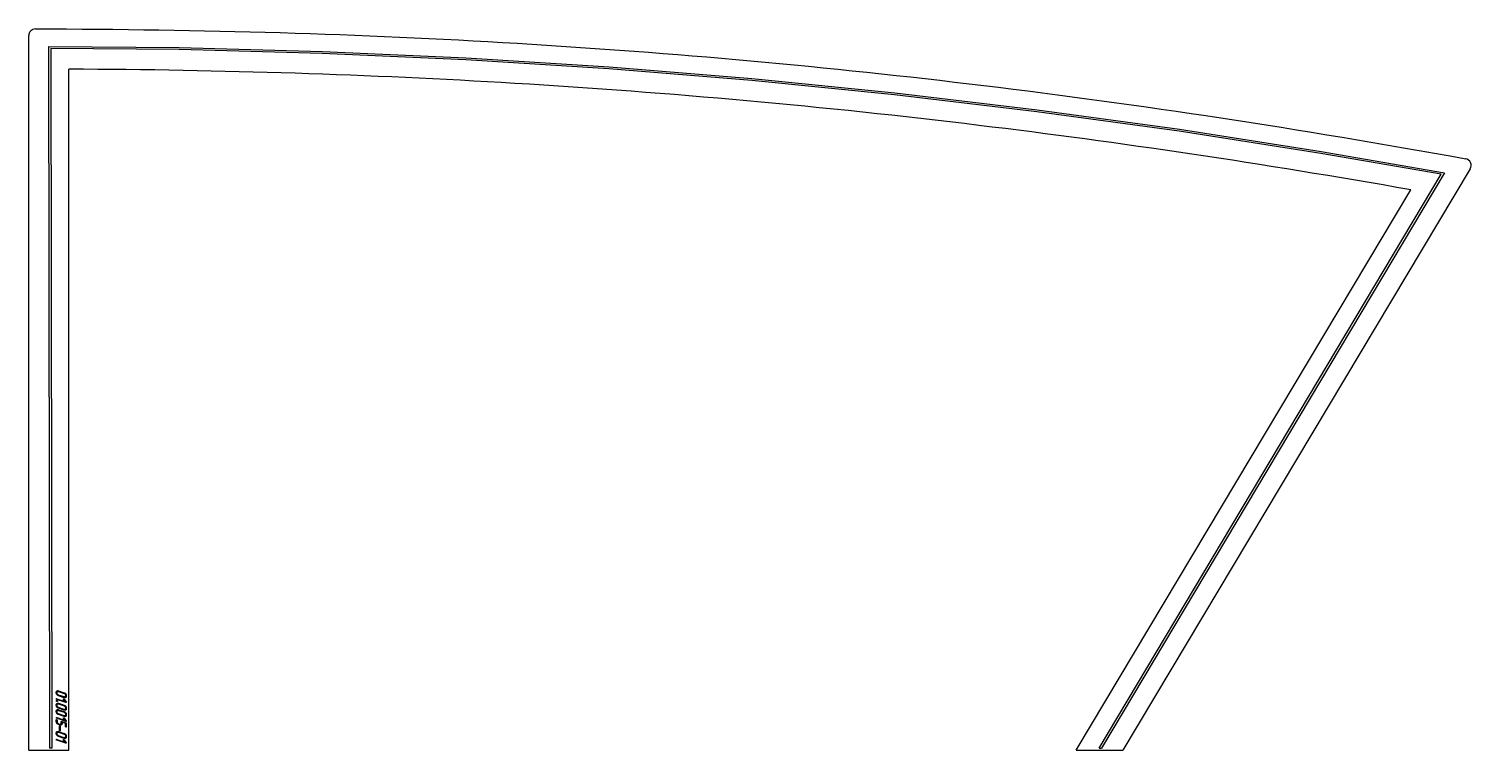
# Model space of a CAD drawing. Header units: millimetres. Extents: x 393 to 2548, y 231 to 1308.
import ezdxf

# ---------------------------------------------------------------- set-up
doc = ezdxf.new("R2010")
doc.units = ezdxf.units.MM
doc.linetypes.add('K5LT_BASIC', pattern=[0])
doc.layers.add('Engraving', color=7, linetype='Continuous')

msp = doc.modelspace()

# ---------------------------------------------------------------- linework, layer by layer
at = {"color": 150, "linetype": 'K5LT_BASIC', "lineweight": 25, "true_color": 0x0080ff}
for p, q in [((393.3, 230.7), (393.3, 1297.5)), ((453.3, 230.7), (453.3, 1247.4)), ((2324.1, 1124.7), (2324.1, 1124.7)), ((2324.1, 1124.7), (2324.3, 1124.6)), ((2546.9, 1098.6), (2028.1, 230.7)), ((1958.2, 230.7), (2458.2, 1067.3)), ((393.3, 230.7), (424.8, 230.7)), ((424.8, 230.7), (427.8, 230.7)), ((427.8, 230.7), (453.3, 230.7)), ((1958.2, 230.7), (1990.7, 230.7)), ((1990.7, 230.7), (1994.1, 230.7)), ((1994.1, 230.7), (2028.1, 230.7))]:
    msp.add_line(p, q, dxfattribs=at)
for centre, start, end in [((403.3, 1297.5), 89.9451, 180), ((2538.3, 1103.8), 329.1319, 79.7225)]:
    msp.add_arc(centre, 10, start, end, dxfattribs=at)
msp.add_open_spline([(403.3, 1307.5), (651.9, 1307.3), (1126.7, 1292.7), (1816.3, 1230.6), (2291.4, 1158.7), (2540.1, 1113.6)], degree=3, dxfattribs=at)
msp.add_open_spline([(2458.2, 1067.3), (2236.3, 1106.3), (1787.1, 1173), (1138.6, 1231.4), (682.7, 1246.3), (453.3, 1247.4)], degree=3, knots=[0, 0, 0, 0, 0.956007, 2.013767, 3, 3, 3, 3], dxfattribs=at)
at = {"layer": 'Engraving', "color": 150, "linetype": 'K5LT_BASIC', "lineweight": 25, "true_color": 0x0080ff}
for p, q in [((424.8, 233.7), (423.2, 1281.4)), ((423.2, 1281.4), (617.8, 1279.6)), ((617.8, 1276.6), (426.2, 1278.4)), ((426.2, 1278.4), (427.8, 233.7)), ((617.8, 1279.6), (831.9, 1273.9)), ((831.8, 1270.9), (617.8, 1276.6)), ((831.9, 1273.9), (1046.3, 1264.4)), ((1046.1, 1261.4), (831.8, 1270.9)), ((1260, 1248), (1046.1, 1261.4)), ((1046.3, 1264.4), (1260.2, 1251)), ((1260.2, 1251), (1473.7, 1233.6)), ((1473.4, 1230.6), (1260, 1248)), ((1686.7, 1209.3), (1473.4, 1230.6)), ((1473.7, 1233.6), (1687, 1212.2)), ((1899.5, 1183.9), (1686.7, 1209.3)), ((1687, 1212.2), (1899.9, 1186.9)), ((1899.9, 1186.9), (2112.3, 1157.6)), ((2111.8, 1154.7), (1899.5, 1183.9)), ((2323.8, 1121.7), (2111.8, 1154.7)), ((2112.3, 1157.6), (2112.5, 1157.6)), ((2112.5, 1157.6), (2112.5, 1157.6)), ((2112.5, 1157.6), (2324.1, 1124.7)), ((2503.6, 1090.6), (2323.8, 1121.7)), ((2324.3, 1124.6), (2508.4, 1092.8)), ((1992.4, 233.7), (2503.6, 1090.6)), ((2508.4, 1092.8), (1995.9, 233.7)), ((434.4, 316.2), (434.4, 317.2)), ((435, 307.5), (447.5, 303.3)), ((448.7, 301.8), (435, 306.5)), ((435.5, 315.8), (435.5, 316.9)), ((437.6, 319.3), (446.1, 316.4)), ((437.6, 318.3), (446.1, 315.4)), ((446.1, 310.1), (437.6, 313)), ((446.1, 309), (437.6, 311.9)), ((447.5, 303.3), (445.2, 306.3)), ((445.9, 306.8), (449.1, 302.6)), ((448.2, 312.5), (448.2, 311.5)), ((449.3, 312.2), (449.3, 311.1)), ((434.4, 297.5), (434.4, 298.6)), ((434.4, 288), (434.4, 289)), ((435.5, 297.1), (435.5, 298.2)), ((435.5, 287.6), (435.5, 288.7)), ((437.6, 300.7), (446.1, 297.8)), ((437.6, 299.6), (446.1, 296.7)), ((446.1, 291.4), (437.6, 294.3)), ((446.1, 290.4), (437.6, 293.2)), ((437.6, 291.1), (446.1, 288.3)), ((437.6, 290.1), (446.1, 287.2)), ((446.1, 281.9), (437.6, 284.8)), ((446.1, 280.8), (437.6, 283.7)), ((448.2, 293.9), (448.2, 292.8)), ((448.2, 284.4), (448.2, 283.3)), ((449.3, 293.5), (449.3, 292.5)), ((449.3, 284), (449.3, 282.9)), ((434.4, 273.2), (434.4, 275.8)), ((435, 279.3), (447.5, 275.1)), ((448.7, 273.6), (435, 278.3)), ((435.5, 275.5), (435.5, 272.8)), ((437.6, 270), (439.7, 269.3)), ((439.7, 268.2), (437.6, 268.9)), ((437.6, 258.6), (446.1, 255.7)), ((439.2, 260), (439.2, 266.4)), ((440.3, 266), (440.3, 259.7)), ((441.8, 270.6), (441.8, 273.3)), ((442.4, 273.6), (448.7, 271.5)), ((442.9, 272.4), (442.9, 270.3)), ((448.2, 270.6), (442.9, 272.4)), ((447.5, 275.1), (445.2, 278.1)), ((445.9, 278.6), (449.1, 274.4)), ((448.2, 265.8), (448.2, 270.6)), ((449.3, 270.8), (449.3, 265.5)), ((434.4, 255.4), (434.4, 256.5)), ((435, 246.8), (447.5, 242.5)), ((448.7, 241.1), (435, 245.7)), ((435.5, 255.1), (435.5, 256.1)), ((437.6, 257.5), (446.1, 254.7)), ((446.1, 249.3), (437.6, 252.2)), ((446.1, 248.3), (437.6, 251.2)), ((447.5, 242.5), (445.2, 245.6)), ((445.9, 246.1), (449.1, 241.8)), ((448.2, 251.8), (448.2, 250.8)), ((449.3, 251.5), (449.3, 250.4)), ((427.8, 233.7), (424.8, 233.7)), ((1992.4, 233.7), (1995.9, 233.7))]:
    msp.add_line(p, q, dxfattribs=at)
for points in [[(434.4, 317.2), (434.4, 318.4), (435.4, 319.1)], [(435.4, 313.6), (434.4, 314.8), (434.4, 316.2)], [(434.4, 307.2), (434.4, 307.3), (434.6, 307.5)], [(434.6, 306.7), (434.4, 306.9), (434.4, 307.2)], [(434.4, 304.3), (434.4, 304.6), (434.7, 304.8)], [(434.7, 303.6), (434.4, 303.9), (434.4, 304.3)], [(434.6, 307.5), (434.7, 307.6), (435, 307.5)], [(435, 306.5), (434.7, 306.5), (434.6, 306.7)], [(434.7, 304.8), (434.9, 304.9), (435.2, 304.8)], [(435.2, 303.2), (434.9, 303.3), (434.7, 303.6)], [(435.2, 304.8), (435.4, 304.7), (435.7, 304.4)], [(435.8, 303.3), (435.5, 303.1), (435.2, 303.2)], [(435.4, 319.1), (436.3, 319.8), (437.6, 319.3)], [(437.6, 311.9), (436.3, 312.3), (435.4, 313.6)], [(435.5, 316.9), (435.5, 317.7), (436.1, 318.1)], [(436.1, 314.1), (435.5, 314.9), (435.5, 315.8)], [(435.7, 304.4), (436, 304.1), (436, 303.7)], [(436, 303.7), (436, 303.4), (435.8, 303.3)], [(436.1, 318.1), (436.8, 318.5), (437.6, 318.3)], [(437.6, 313), (436.7, 313.3), (436.1, 314.1)], [(445, 306.7), (445, 306.9), (445.2, 307.1)], [(445.2, 306.3), (445, 306.5), (445, 306.7)], [(445.2, 307.1), (445.4, 307.2), (445.6, 307.1)], [(445.6, 307.1), (445.7, 307.1), (445.9, 306.8)], [(446.1, 316.4), (447.4, 316), (448.3, 314.8)], [(446.1, 315.4), (447, 315.1), (447.6, 314.2)], [(447.6, 310.2), (447, 309.8), (446.1, 310.1)], [(448.3, 309.2), (447.4, 308.6), (446.1, 309)], [(447.6, 314.2), (448.2, 313.4), (448.2, 312.5)], [(448.2, 311.5), (448.2, 310.6), (447.6, 310.2)], [(448.3, 314.8), (449.3, 313.5), (449.3, 312.2)], [(449.3, 311.1), (449.3, 309.8), (448.3, 309.2)], [(449.1, 301.8), (449, 301.7), (448.7, 301.8)], [(449.1, 302.6), (449.3, 302.4), (449.3, 302.1)], [(449.3, 302.1), (449.3, 301.9), (449.1, 301.8)], [(434.4, 298.6), (434.4, 299.8), (435.4, 300.5)], [(435.4, 294.9), (434.4, 296.2), (434.4, 297.5)], [(434.4, 289), (434.4, 290.3), (435.4, 290.9)], [(435.4, 285.4), (434.4, 286.7), (434.4, 288)], [(435.4, 300.5), (436.3, 301.1), (437.6, 300.7)], [(437.6, 293.2), (436.3, 293.7), (435.4, 294.9)], [(435.4, 290.9), (436.3, 291.6), (437.6, 291.1)], [(437.6, 283.7), (436.3, 284.2), (435.4, 285.4)], [(435.5, 298.2), (435.5, 299), (436.1, 299.5)], [(436.1, 295.4), (435.5, 296.3), (435.5, 297.1)], [(435.5, 288.7), (435.5, 289.5), (436.1, 289.9)], [(436.1, 285.9), (435.5, 286.8), (435.5, 287.6)], [(436.1, 299.5), (436.8, 299.9), (437.6, 299.6)], [(437.6, 294.3), (436.7, 294.6), (436.1, 295.4)], [(436.1, 289.9), (436.8, 290.4), (437.6, 290.1)], [(437.6, 284.8), (436.7, 285.1), (436.1, 285.9)], [(446.1, 297.8), (447.4, 297.4), (448.3, 296.1)], [(446.1, 296.7), (447, 296.4), (447.6, 295.6)], [(447.6, 291.5), (447, 291.1), (446.1, 291.4)], [(448.3, 290.5), (447.4, 289.9), (446.1, 290.4)], [(446.1, 288.3), (447.4, 287.8), (448.3, 286.6)], [(446.1, 287.2), (447, 286.9), (447.6, 286.1)], [(447.6, 282), (447, 281.6), (446.1, 281.9)], [(448.3, 281), (447.4, 280.4), (446.1, 280.8)], [(447.6, 295.6), (448.2, 294.8), (448.2, 293.9)], [(448.2, 292.8), (448.2, 291.9), (447.6, 291.5)], [(447.6, 286.1), (448.2, 285.2), (448.2, 284.4)], [(448.2, 283.3), (448.2, 282.4), (447.6, 282)], [(448.3, 296.1), (449.3, 294.9), (449.3, 293.5)], [(449.3, 292.5), (449.3, 291.2), (448.3, 290.5)], [(448.3, 286.6), (449.3, 285.3), (449.3, 284)], [(449.3, 282.9), (449.3, 281.6), (448.3, 281)], [(434.4, 279), (434.4, 279.1), (434.6, 279.3)], [(434.6, 278.6), (434.4, 278.8), (434.4, 279)], [(434.4, 275.8), (434.4, 276.1), (434.6, 276.2)], [(435.4, 270.6), (434.4, 271.9), (434.4, 273.2)], [(434.6, 279.3), (434.7, 279.4), (435, 279.3)], [(435, 278.3), (434.7, 278.4), (434.6, 278.6)], [(434.6, 276.2), (434.8, 276.2), (435, 276.2)], [(435, 276.2), (435.1, 276.1), (435.3, 275.9)], [(435.3, 275.9), (435.5, 275.7), (435.5, 275.5)], [(437.6, 268.9), (436.3, 269.4), (435.4, 270.6)], [(435.4, 258.4), (436.3, 259), (437.6, 258.6)], [(435.5, 272.8), (435.5, 271.9), (436.1, 271.1)], [(436.1, 271.1), (436.7, 270.3), (437.6, 270)], [(439.2, 266.4), (439.2, 266.6), (439.4, 266.7)], [(439.4, 259.6), (439.2, 259.8), (439.2, 260)], [(439.4, 266.7), (439.5, 266.8), (439.7, 266.7)], [(439.7, 259.3), (439.5, 259.4), (439.4, 259.6)], [(439.7, 269.3), (440.6, 269), (441.2, 269.4)], [(442, 268.4), (441, 267.7), (439.7, 268.2)], [(439.7, 266.7), (439.9, 266.7), (440.1, 266.5)], [(440.1, 259.4), (439.9, 259.3), (439.7, 259.3)], [(440.1, 266.5), (440.3, 266.3), (440.3, 266)], [(440.3, 259.7), (440.3, 259.5), (440.1, 259.4)], [(441.2, 269.4), (441.8, 269.8), (441.8, 270.6)], [(441.8, 273.3), (441.8, 273.8), (442.4, 273.6)], [(442.9, 270.3), (442.9, 269), (442, 268.4)], [(445, 278.5), (445, 278.8), (445.2, 278.9)], [(445.2, 278.1), (445, 278.3), (445, 278.5)], [(445.2, 278.9), (445.4, 279), (445.6, 278.9)], [(445.6, 278.9), (445.7, 278.9), (445.9, 278.6)], [(448.4, 265.4), (448.2, 265.6), (448.2, 265.8)], [(448.7, 265.1), (448.6, 265.2), (448.4, 265.4)], [(449.1, 273.6), (449, 273.5), (448.7, 273.6)], [(448.7, 271.5), (449.3, 271.3), (449.3, 270.8)], [(449.1, 265.2), (448.9, 265.1), (448.7, 265.1)], [(449.1, 274.4), (449.3, 274.2), (449.3, 274)], [(449.3, 274), (449.3, 273.8), (449.1, 273.6)], [(449.3, 265.5), (449.3, 265.3), (449.1, 265.2)], [(434.4, 256.5), (434.4, 257.7), (435.4, 258.4)], [(435.4, 252.9), (434.4, 254.1), (434.4, 255.4)], [(434.4, 246.4), (434.4, 246.5), (434.6, 246.8)], [(434.6, 246), (434.4, 246.2), (434.4, 246.4)], [(434.6, 246.8), (434.7, 246.9), (435, 246.8)], [(435, 245.7), (434.7, 245.8), (434.6, 246)], [(437.6, 251.2), (436.3, 251.6), (435.4, 252.9)], [(435.5, 256.1), (435.5, 257), (436.1, 257.4)], [(436.1, 253.4), (435.5, 254.2), (435.5, 255.1)], [(436.1, 257.4), (436.8, 257.8), (437.6, 257.5)], [(437.6, 252.2), (436.7, 252.5), (436.1, 253.4)], [(445, 246), (445, 246.2), (445.2, 246.3)], [(445.2, 245.6), (445, 245.8), (445, 246)], [(445.2, 246.3), (445.4, 246.4), (445.6, 246.4)], [(445.6, 246.4), (445.7, 246.3), (445.9, 246.1)], [(446.1, 255.7), (447.4, 255.3), (448.3, 254)], [(446.1, 254.7), (447, 254.4), (447.6, 253.5)], [(447.6, 249.5), (447, 249.1), (446.1, 249.3)], [(448.3, 248.5), (447.4, 247.8), (446.1, 248.3)], [(447.6, 253.5), (448.2, 252.7), (448.2, 251.8)], [(448.2, 250.8), (448.2, 249.9), (447.6, 249.5)], [(448.3, 254), (449.3, 252.8), (449.3, 251.5)], [(449.3, 250.4), (449.3, 249.1), (448.3, 248.5)], [(449.1, 241.1), (449, 241), (448.7, 241.1)], [(449.1, 241.8), (449.3, 241.6), (449.3, 241.4)], [(449.3, 241.4), (449.3, 241.2), (449.1, 241.1)]]:
    msp.add_open_spline(points, degree=2, dxfattribs=at)

doc.saveas('drawing.dxf')
